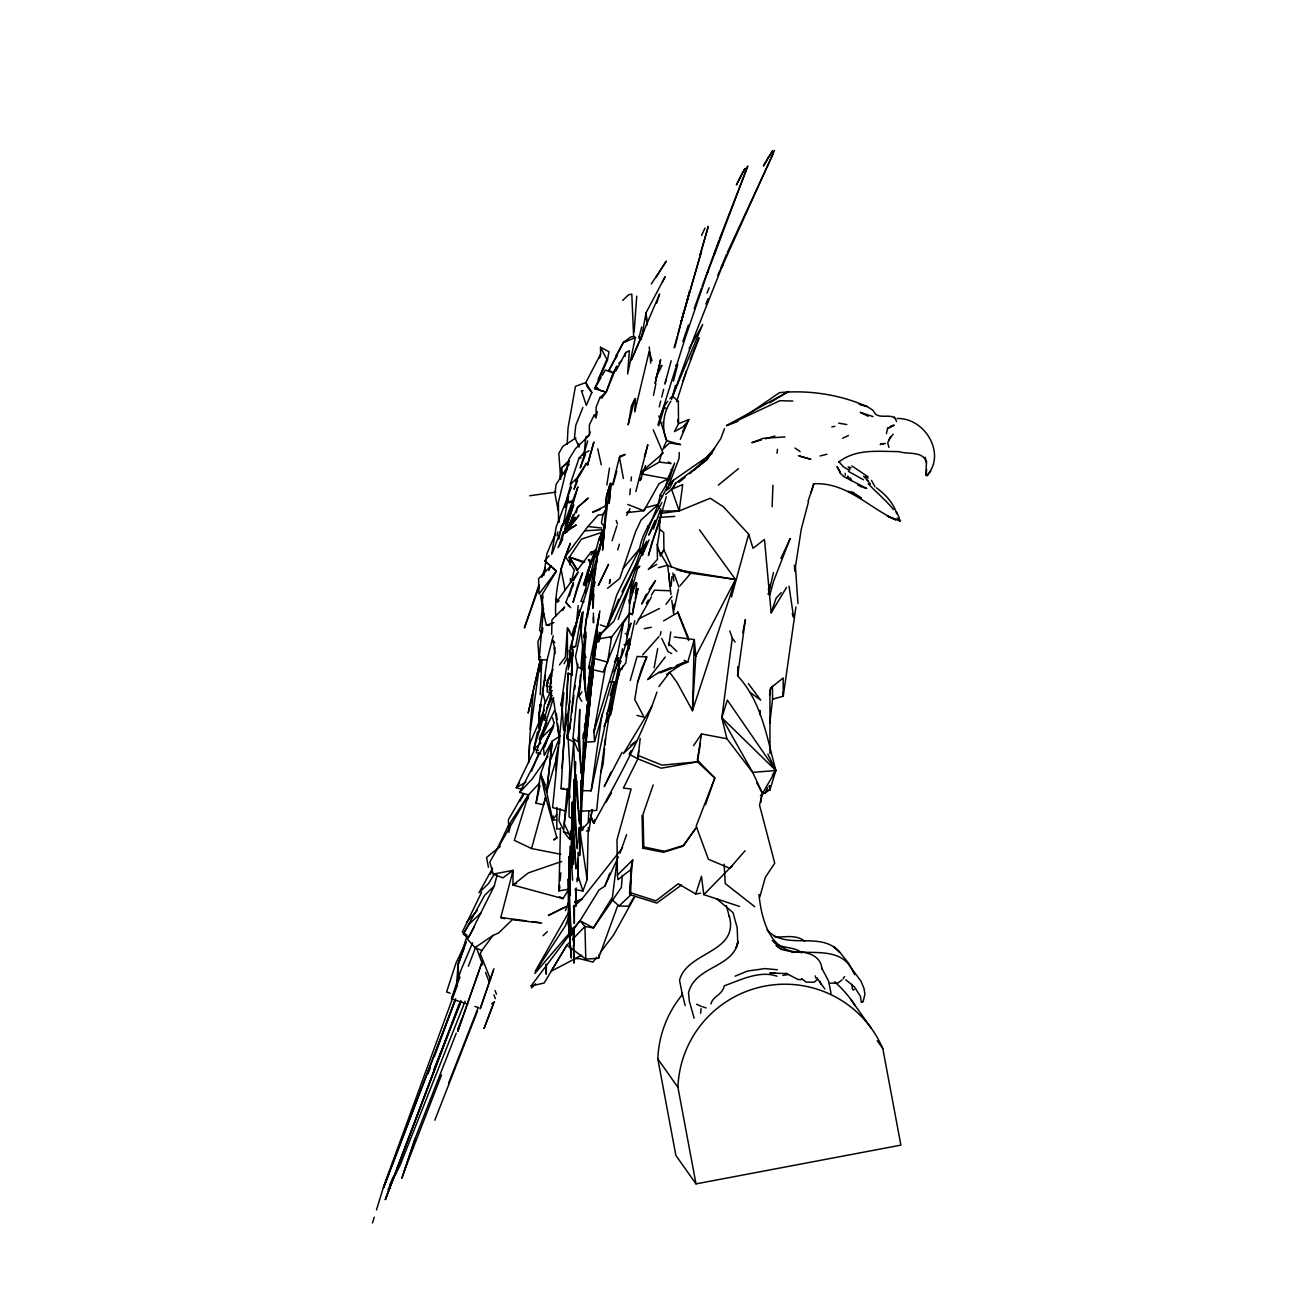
<?xml version="1.0" encoding="UTF-8"?>
<svg xmlns="http://www.w3.org/2000/svg" width="1297" height="1297" viewBox="0 0 1297 1297"><rect width="100%" height="100%" fill="white"/><g stroke="black" fill="none" stroke-linecap="round" stroke-linejoin="round"><path stroke-width="1.5" d="M574.539 852.567L572.95 834.749L574.085 779.513L573.209 819.882L576.014 868.86L572.95 834.749L573.987 815.667M575.803 832.334L574.312 816.267L575.495 761.777L574.571 800.492L577.278 848.562L574.312 816.267L575.284 799.73M574.36 905.419L574.312 923.561L574.295 905.873M584.898 654.028L585.223 692.144L583.504 668.733L586.114 633.066M652.456 540.476L648.435 555.521L659.638 518.832L659.589 531.3L657.174 546.459L657.466 559.38L648.305 569.415L656.736 564.357M845.222 475.383L845.222 473.308M556.916 807.399L556.786 828.994L559.137 828.896M581.867 620.987L581.948 613.173L575.706 646.344L571.037 648.403L573.015 649.7L567 738.366L573.647 741.916L575.122 781.783M681.557 884.959L656.801 903.085L630.52 894.881L630.731 869.622L632.693 859.96L617.404 875.118L617.956 879.658L630.731 869.622M572.577 880.209L571.053 853.345L572.22 802.551L571.847 867.498L571.345 845.839M541.708 663.513L541.141 659.978M576.111 774.682L575.965 787.328L579.321 821.033L576.727 781.151M886.386 433.668L887.634 428.513L894.233 425.157L887.343 428.318M546.41 964.546L546.248 974.242L545.826 964.255M570.015 852.502L570.307 895.66L569.999 846.471M570.502 831.004L570.323 838.819L570.323 834.814M581.769 790.035L583.618 733.389L583.423 736.761M574.976 889.58L582.92 891.007L587.119 879.609L588.287 827.583M560.482 827.81L558.958 890.877L569.286 889.158M575.317 901.188L575.852 906.068L576.273 888.023M579.743 811.257L596.701 810.398C601.354 760.285 609.25 710.286 619.853 661.097L619.788 663.74L621.117 661.178M679.271 452.556L679.125 458.246L667.631 488.418M760.431 795.531L769.98 789.792L775.849 770.515C766.884 737.571 761.744 701.807 737.62 675.85L737.831 666.609M630.958 869.087L630.293 895.352L619.091 905.971L611.649 899.372M580.683 790.765L580.959 780.843L581.072 830.015L581.007 780.486M573.387 928.052L573.387 941.573M573.906 909.991L574.02 905.971M582.483 782.075L587.946 703.931M583.618 733.389L583.439 739.047L597.885 631.947M539.86 704.514L539.276 722.332L538.952 714.225L545.453 675.494M772.153 506.705L772.915 485.191M569.837 867.661L569.399 879.301L569.983 871.244M529.063 756.621L530.051 733.421L540.395 659.184M540.233 694.706L541.757 659.557M570.048 797.46L568.799 789.938L561.05 788.576L568.086 673.192L571.231 674.521M659.508 521.945L659.638 518.832M565.703 724.148L566.173 714.355M566.627 704.547L568.086 673.192L572.399 675.315L570.194 647.868L575.106 631.444M528.592 763.074L529.516 744.283L544.367 709.751M576.387 779.059L575.965 787.328L576.598 781.28M581.413 805.178L579.629 855.631L579.435 827.908M581.721 799.163L582.548 783.129M582.969 775.103L583.699 761.08M588.854 810.933L588.254 822.655L579.046 832.674M528.252 798.806L528.463 794.899L539.698 782.869M564.568 533.197L566.286 518.265L577.895 486.861L573.047 503.674M585.142 744.219L580.959 821.001L581.007 787.036L582.677 770.921M585.579 736.129L585.904 730.065M593.977 586.293L594.739 572.366L597.366 558.975M567.162 444.287L568.054 427.929L575.463 386.36L585.839 382.55L600.608 354.227L600.511 347.256L608.958 351.73L607.482 360.031L594.642 388.662L606.169 392.164L616.902 366.062L612.962 373.131L606.169 392.164L601.743 398.13L599.944 397.579L596.117 407.274L596.053 418.007L594.139 415.105L589.373 424.849L589.341 435.16L575.43 448.713L568.961 459.251L558.423 502.231L558.537 522.091M573.906 914.871L574.36 906.83M634.784 411.862L635.514 398.519M593.734 594.366L592.891 608.309L593.702 583.78M605.051 518.816L602.586 550.187L606.591 495.746L610.336 483.408L606.931 495L609.59 486.294L604.451 530.035M674.245 637.005L694.3 639.583L695.792 656.023L692.452 710.707L677.05 682.465L669.706 672.365L666.561 674.472M569.837 839.483L563.53 831.604L567.243 788.414M456.674 983.823L458.019 964.644L466.725 936.872L469.044 936.418L474.491 926.739M580.829 628.867L581.948 613.173M571.053 853.345L571.328 849.324M572.317 835.398L572.609 831.166M556.705 819.947L552.733 819.98L546.669 792.208L552.263 741.187L560.353 735.804M580.44 674.862L578.867 696.392L581.786 701.369M580.878 668.993L582.45 647.462M596.717 562.363L597.414 552.749L604.078 534.867M588.238 699.894L588.676 693.846M634.136 331.951L636.746 296.17M671.181 586.195L671.878 576.662M561.958 768.164L564.649 731.881L570.015 700.964M571.993 834.182L572.593 826.14M618.231 619.431L635.692 568.767L636.033 564.195L640.41 551.095L639.616 548.712C642.501 531.073 654.272 518.038 661.843 502.474M539.568 671.7L540.152 663.967M582.937 766.592L583.553 758.567M584.315 748.531L584.623 744.51M603.364 541.271L605.051 519.124M605.521 513.077L605.975 507.046L605.521 512.931M572.561 835.398L571.928 843.439L573.452 864.483L572.188 831.717L572.625 801.757L571.928 843.439L572.707 827.583M583.034 765.149L583.358 761.144M584.428 660.919L582.953 657.547L585.936 619.771L593.394 590.135M622.317 875.426L621.376 887.424L593.426 927.906L584.931 926.496L580.035 920.757L599.084 889.888L604.824 886.191L618.312 856.928M573.647 741.916L569.221 796.455L569.026 816.818L572.236 818.958M572.95 834.749L573.923 822.671M581.721 788.495L582.207 782.496M583.812 762.474L583.002 772.477L594.058 657.757M584.298 756.475L584.947 748.466M585.596 740.474L586.082 734.475M586.893 724.472L587.217 720.467M617.404 875.118L616.999 839.775L631.104 789.03L623.371 788.057L637.881 758.826L640.215 738.415M576.241 622.203L576.03 624.651L579.694 609.995L578.916 615.556M589.162 677.083L587.136 700.575L590.151 666.415M665.847 485.808L667.355 486.845L667.225 488.418L665.847 485.808L667.712 478.788L674.602 463.061L669.284 479.598L660.254 495.016L658.179 504.42L643.993 539.957L640.815 552.781L639.616 548.712L623.322 568.232M553.235 635.789L547.107 659.914L539.13 659.865L543.524 608.39M530.019 729.433L533.213 692.89M559.12 522.124L559.461 518.2M589.503 673.143L589.859 669.203M700.639 1013.249L701.061 1008.612M629.807 494.692L630.342 488.791M631.055 480.911L631.396 476.972M574.312 816.267L575.252 806.199M583.083 776.044L592.924 670.111M578.17 605.586L576.225 626.029L572.998 635.643L571.653 635.611L567.616 628.267L569.772 631.217M581.64 786.63L582.029 782.61M630.52 894.881L629.531 892.401L632.693 859.96M769.559 695.03L770.758 687.621M578.154 750.979L572.966 738.512L576.695 700.591L580.456 681.509L580.018 685.432M604.58 748.645L603.024 764.549L600.916 772.055M604.986 744.673L605.569 738.706M583.099 766.9L594.966 652.083M705.503 804.772L714.777 777.989L697.429 761.858L661.146 768.197L637.881 758.826L638.708 750.801M560.207 808.825L558.958 820.806L563.109 828.945M559.591 884.878L558.958 890.877L559.866 886.97M560.012 880.874L560.855 872.881M578.981 733.535L578.381 739.258L581.315 773.531L579.451 737.49L579.727 709.459L578.381 739.258L579.192 733.275M567.535 734.637L567 738.366L569.642 729.076L573.858 689.712L577.943 664.194M582.937 760.982L583.569 755.016M584.217 749.066L584.85 743.1M585.498 737.15L586.341 729.206M586.99 723.24L587.622 717.29M588.271 711.323L588.903 705.373M589.535 699.407L590.394 691.463M590.816 687.491L591.675 679.547M592.097 675.575L592.956 667.631M593.378 663.659L594.026 657.709M552.263 741.187L540.606 774.114L546.669 792.208L552.263 741.187L544.254 755.373L543.475 747.737L554.354 722.526M581.802 667.712L577.651 667.647L575.544 656.412L581.105 630.455L583.196 611.633M605.472 505.554L606.591 495.746M567.81 732.773L568.718 724.926M586.876 708.519L587.346 704.563M760.804 802.47L761.712 794.526M769.834 723.029L772.558 699.196L772.428 686.356M509.445 830.275L510.337 822.606L528.463 794.899L519.627 792.418L553.008 727.52M609.898 579.613L609.444 583.537L610.449 579.694M619.853 661.097L617.842 678.282L610.984 713.561L609.72 713.739L603.916 726.596M540.606 774.114L536.083 803.2L543.719 804.724L545.664 797.055L540.606 774.114L545.421 785.107M624.052 644.512L625.965 644.463L629.288 639.064L625.721 663.107L621.231 668.993L619.074 668.198L617.956 671.651M585.774 631.655L583.942 637.362L593.702 568.848L602.197 537.412L598.874 540.249L602.213 531.024M926.674 469.336L926.009 475.577L926.447 460.84M542.827 604.24L539.601 630.083L541.773 633.212M547.107 659.914L542.6 692.387L545.453 702.925M617.177 859.149L612.476 897.021L593.426 927.906L580.035 920.757L572.285 929.803M581.478 790.586L591.124 790.846L601.905 714.825M553.252 816.008L552.733 819.98L556.899 814.305M569.642 729.076L570.923 719.154M571.685 713.204L573.955 695.354M574.717 689.404L575.236 685.448M621.231 656.914C632.725 631.866 626.808 605.31 632.385 579.516L613.821 621.344L598.079 636.746M777 453.285L777.503 449.281M729.806 631.039L732.302 638.108L721.813 717.727L726.887 738.723L752.665 772.38L762.49 793.424L759.507 805.015L774.731 863.17L765.246 877.534L759.896 896.811M563.595 730.179L562.087 706.071L560.952 705.487L566.367 668.344L571.264 652.667M563.855 692.776L552.635 807.609L565.719 811.03M585.628 722.089L586.163 718.068M586.974 712.053L596.815 637.767L593.491 661.632M555.165 647.754L550.544 682.238L550.69 699.148L553.381 698.499L559.72 741.706M542.341 631.688L542.859 627.959M584.428 727.406L584.979 723.418M585.531 719.43L586.357 713.447M586.909 709.459L587.736 703.493M588.271 699.505L592.94 665.62M737.62 675.85L745.402 619.463L742.711 632.758M563.384 525.058L567.356 502.198L571.847 501.128L569.14 502.993L567.211 497.464L571.02 483.894L579.694 475.351L586.471 463.224L578.494 475.415L574.02 489.293L577.57 480.571M545.518 718.425L542.503 717.954L544.335 704.757L550.771 691.009M668.814 645.76L670.776 631.866M673.565 612.022L678.428 589.049M795.92 607.012L783.258 696.181L772.558 699.196M543.751 575.495L546.88 553.673L555.602 533.424M560.353 544.173L566.222 525.674M566.773 521.88L567.324 518.07L561.504 526.079L558.78 539.26M583.974 648.014L578.867 696.392L581.915 691.885M584.817 642.226L585.66 636.422M610.984 713.561L612.233 704.968M587.411 617.161L595.858 568.167M592.048 810.155L588.968 831.069L586.422 830.826M610.498 638.432L629.872 613.254L632.304 614.6L634.136 602.262M592.68 596.247L593.264 592.275M593.053 654.726L599.879 610.887L588.562 668.636L588.789 667.355M588.449 684.946L599.133 614.486M582.71 830.226L583.293 826.367M660.319 513.401L679.206 510.953L682.692 484.559L671.57 489.342L665.701 494.449M606.85 484.965L609.493 468.136M592.048 809.523L590.881 816.997L593.783 823.303C616.967 780.729 641.237 738.09 656.947 692.063M559.818 479.031L561.617 467.731L569.107 460.548M593.248 659.216L593.864 655.293M594.804 649.408L595.436 645.484M596.053 641.561L596.669 637.621M773.498 572.544L768.327 594.512L770.11 584.639M635.384 593.313L637.005 583.131M659.638 523.323L661.308 512.931M726.887 738.723L701.531 733.94L697.348 760.042L714.777 777.989L696.165 826.157L708.421 859.279L729.806 868.293L732.4 865.504L703.801 894.638L739.533 906.425M700.429 743.213L697.429 761.858L662.07 765.149L638.805 755.762M594.139 670.03L603.137 672.073L607.563 662.07L611.681 636.6L598.874 638.886M594.188 586.325L594.82 582.418M600.916 545.226L602.197 537.412L599.425 550.868M630.229 680.487L637.103 656.46L646.749 656.914L641.691 668.522L637.589 682.319L634.752 699.537L644.106 717.257L637.005 715.377M551.63 554.257L556.202 526.89L571.393 487.137M557.11 535.839L557.775 531.932M539.584 730.081L542.146 715.02M538.547 728.395L539.925 720.435M618.928 675.688L620.015 669.333L617.956 674.813M555.748 616.14C554.403 591.059 560.563 566.222 570.404 543.297L560.985 568.735L565.07 590.167M597.236 411.684L596.539 415.624L594.139 415.105M581.64 955.208L550.933 971.388L566.854 945.221L585.806 959.099L598.533 958.305L599.214 954.414M649.084 351.811L635.044 410.646M631.38 406.836L628.17 424.849L634.849 398.973L631.38 406.836L633.503 401.989M622.479 648.776L620.76 658.341L613.951 671.862M635.417 337.317L627.602 374.006L629.369 350.725L625.754 352.525L615.929 370.942M583.942 637.362L585.563 628.461M641.188 339.49L646.036 312.772L665.134 276.747L662.345 282.081M552.376 690.928L549.393 690.085L551.403 679.012M630.699 614.097L629.872 613.254L623.403 622.998L616.772 658.584M663.48 447.66L666.723 440.656C661.259 427.88 663.286 412.576 670.906 401.146M572.852 655.877L572.236 647.9L571.037 648.403L571.896 646.83C573.712 619.771 587.849 596.571 591.837 569.983L587.719 579.662L584.785 592.648M654.11 667.793L657.692 648.613M605.861 665.345L593.913 732.027L594.545 741.56L585.596 742.241M568.183 669.641L571.442 652.796M585.677 583.018L588.562 574.636L585.19 585.482L589.162 567.048L594.253 552.781M653.493 395.342L655.893 383.653M585.19 585.482L591.513 559.996M596.328 720.581L593.913 732.027L617.55 654.953L614.438 662.329M634.752 620.582L628.607 649.213L627.489 648.662M587.719 579.662L589.016 582.288L594.593 556.786L596.296 557.483L595.291 552.846L598.971 539.147L602.392 532.775M591.124 790.846L614.211 681.849L610.514 681.817M666.301 496.735L657.482 527.636L653.185 538.644M624.911 356.464L625.754 352.525M558.294 746.78L555.732 758.583L556.3 770.71M632.304 614.6L637.913 588.725L636.016 594.756M598.209 555.148L603.656 530.376M536.083 803.2L540.071 785.463M592.632 678.007L590.848 685.854L593.102 676.11M540.282 660.497L528.171 713.123L540.071 660.822M628.607 649.213L629.872 643.701L628.283 647.008M731.443 597.025L748.677 534.186L723.386 506.787L710.237 498.259L679.206 510.953L660.06 511.034M560.952 705.487L562.185 700.104M559.25 545.826L562.995 532.467L576.257 524.961L567.389 531.008M571.312 582.337L573.939 571.134M660.205 635.19L661.048 631.607M638.902 338.42L641.642 326.941M845.79 979.835L854.399 986.806L860.365 996.209L861.37 1002.176L863.154 1001.446L864.904 994.296L863.98 988.379L861.013 981.278L849.875 966.07C838.608 949.469 815.667 953.311 798.417 951.966C769.251 951.447 761.29 917.838 758.94 894.379M565.67 529.468L571.718 505.23L566.789 523.875M538.952 714.225L541.335 704.628M612.589 484.738L619.447 457.29L624.084 455.182M659.249 406.901L660.708 401.016M661.697 397.109L663.659 389.262M590.184 431.82L589.341 435.16L585.758 437.17L584.315 452.426L582.726 455.231M598.971 641.837L600.949 633.99M635.838 491.628L647.803 444.709L644.885 455.62M630.618 593.296L636.033 582.418L632.936 591.708L630.618 593.296L637.378 569.026L639.826 566.254L635.692 568.767L637.378 569.026M673.419 381.123L677.747 364.165L675.542 365.559M576.257 512.688L577.619 507.403L588.044 498.226L577.619 507.403L565.508 532.856M567.032 532.013L573.258 514.828L569.107 526.096M541.789 923.14L512.38 919.638L498.534 933.062L493.103 935.38L481.836 950.523L475.059 947.604L467.617 939.417L494.222 886.094L497.075 875.021M504.598 918.681L500.804 917.53L513.061 870.352L493.265 874.097L489.796 862.035L528.463 794.899L514.358 840.359L531.559 848.546L560.888 854.318M612.071 540.736L616.886 525.885M681.136 321.996L701.45 251.342L681.136 321.996L689.68 291.095L686.389 302.947M615.848 685.27L620.015 669.333M808.485 501.793L801.287 529.079L795.45 566.676L797.947 603.575M665.28 382.583L666.123 379.47M675.445 385.436L672.527 396.298L669.917 398.73M641.188 472.643L659.281 462.072L661.697 453.026M664.858 384.155L671.181 360.761M531.559 848.546L545.664 797.055L556.737 837.376M613.076 484.721L616.853 471.054M632.936 591.708L629.531 604.029L628.786 599.96M589.373 822.006L590.427 818.212L589.26 821.747M674.1 347.855L677.261 336.458M674.878 347.126L683.924 311.345L677.796 334.561M635.108 598.76L637.913 588.725M550.69 699.148L551.792 695.241M599.587 357.875L600.608 354.227M610.725 710.221L607.32 721.456M610.271 695.468L614.211 681.849L610.628 681.946M546.669 792.208L557.094 756.216M594.545 741.56L618.864 657.563L617.145 661.016M587.671 440.915L584.315 452.426L579.062 458.068L570.21 484.3M644.496 456.69L645.63 452.815M657.871 424.994L685.156 338.193L707.951 271.332L706.865 274.461L747.769 166.081L719.397 239.248M569.399 596.053L573.387 582.677L565.914 602.359L569.351 606.299M617.696 549.944L619.382 544.237M642.323 335.712L644.009 330.054M599.165 635.433L607.045 627.181L616.659 595.161L639.616 548.712M566.74 531.932L568.897 524.799M544.237 714.55L533.748 749.261L538.304 750.315M658.714 425.773L664.453 406.999M676.612 401.73L686.34 371.185M372.498 1222.941L374.249 1217.218M376.487 1209.906L383.896 1185.685L457.306 985.412M553.592 697.543L536.245 752.779L540.8 753.833M619.998 853.264L626.597 834.668M567.113 525.69L573.647 504.679L568.475 518.865M656.72 303.158L659.573 294.03L631.25 360.323L640.442 339.166L639.145 336.053M551.614 693.084L543.994 720.062L547.042 720.581M847.022 478.334L847.735 476.048L851.043 480.717L850.67 478.139M621.733 669.641L622.9 665.928M625.803 656.671L629.872 643.701L625.657 654.677M550.885 687.134L546.394 685.854L549.425 676.207L553.041 669.495M571.653 635.611L574.717 625.948M594.983 819.526L593.783 823.303L591.659 818.067M602.748 535.693L603.851 532.289M810.901 493.006L813.9 483.7M629.531 892.401L655.893 900.864L678.169 883.792L695.743 893.957L701.466 876.269L703.801 894.638M467.585 1004.105L451.502 998.885L460.857 970.383L472.578 942.822M699.488 529.808L735.48 579.467L692.452 710.707L694.3 639.583L687.783 662.183L660.611 672.689L658.665 672.527L647.77 679.531L665.28 657.028M808.08 501.226L813.738 484.008M641.464 549.49L646.798 541.465L642.21 555.424L648.986 539.941M564.925 507.467L568.621 496.329M572.382 587.411L573.582 583.78M415.299 1138.02L401.94 1178.049L415.299 1138.02L456.252 1033.174M635.692 568.767L646.798 541.465M544.789 746.796L547.269 739.403M748.677 534.186L753.022 548.274L764.484 539.471L771.164 612.849L776.076 598.274L781.183 592.697M682.822 341.533L688.415 325.061M493.93 968.713L480.198 1008.807L493.168 970.918M671.554 399.363L694.446 336.247L723.11 263.988L721.943 266.906L774.504 150.436M653.169 784.944L643.053 814.224L643.782 846.925L642.777 848.206L663.497 852.275L682.757 846.293L695.435 828.702M594.983 552.344L583.52 585.125L587.622 571.069L596.247 549.717M589.016 582.288L593.702 568.848M690.328 359.723L692.339 354M482.484 960.85L457.695 1031.472L481.69 963.233M554.403 710.74L541.206 738.009L553.835 725.817M694.219 308.589L701.401 288.437M640.183 480.571L645.517 465.607M539.163 586.666L524.393 627.975L538.936 584.866M543.184 575.382L545.194 569.756M637.589 682.319L646.749 656.914M458.733 977.938L458.019 964.644L466.028 942.579M526.501 800.33L528.463 794.899M598.533 958.305L617.826 905.322M434.365 1056.552L455.004 1000.182M428.188 1073.413L430.247 1067.804M653.477 528.981L660.87 508.764M702.05 286.605L718.716 241.064M458.019 964.644L463.986 948.431M404.324 1170.948L441.547 1074.921M724.52 428.626L720.84 438.499L706.784 459.787L694.252 469.806M767.516 787.619L765.489 793.051L762.425 792.532M552.246 553.43L564.698 520.129M715.555 250.661L714.436 253.677L722.186 232.974M477.604 1010.801L434.803 1120.219M459.089 1004.105L385.355 1199.547L460.905 1000.668M541.773 577.343L545.324 567.924M548.874 570.599L550.285 566.838M446.541 1038.2L385.355 1199.547M484.024 1028.472L493.833 1002.516M551.776 695.419L546.864 708.324L551.955 698.386M455.652 998.739L383.539 1187.712L455.377 1000.068M484.186 1028.294L493.557 1003.635M383.539 1187.712L388.743 1174.109M468.347 966.265L475.545 947.491M660.043 416.58L663.886 406.61L667.663 401.292M604.824 886.191L609.801 873.221M565.395 910.559L568.945 901.366M451.502 998.885L459.981 977.079M568.864 916.801L565.314 925.945L535.564 971.469M927.144 475.075C946.194 454.566 925.572 417.747 897.135 418.493M585.709 589.033L580.878 601.403L584.039 601.759L582.45 601.711M457.711 1029.429L461.375 1020.074M585.547 454.339L580.245 467.877L584.947 453.075L588.984 450.74M448.665 1082.963L477.831 1008.45M465.153 1001.154L400.189 1165.03L388.03 1189.673M582.904 407.469L575.787 425.286L574.522 436.976L579.127 447.076L578.592 443.671M568.054 516.271L572.334 505.473M531.575 771.261L539.066 752.536M550.949 759.183L559.623 737.604M680.293 439.31L688.804 419.547L678.526 423.714L674.424 431.593L682.952 426.94L687.07 422.417M434.041 1069.101L438.532 1057.93M439.278 1056.066L460.921 1002.289M705.892 304.049L708.097 298.667M706.995 293.09L709.167 287.788M606.591 714.161L611.989 701.045M606.623 663.497L623.403 622.998M720.678 268.447L726.547 254.309M693.084 352.2L699.067 337.836L683 380.734M600.398 624.911L607.045 627.181L618.701 599.182M655.082 520.308L648.792 535.094L655.844 521.394M717.711 275.483L719.948 270.214M522.059 797.752L523.631 794.04M591.837 392.456L587.233 386.814L585.839 382.55L591.837 392.456L586.325 405.361L581.429 390.689L583.115 390.721M551.922 675.948L550.398 679.547L551.403 683.049M389.667 1185.085L393.088 1177.044M542.454 631.169L537.85 641.853L539.13 659.865M667.355 486.845L658.179 504.42L641.058 520.032L635.611 531.657L619.755 578.462L607.563 588.303M627.002 632.417L631.039 623.144L626.954 636.681L626.791 634.087L625.219 633.471M727.358 252.493L772.931 154.375M594.837 581.721L593.296 585.19L593.378 605.099M629.288 639.064L626.694 644.787L624.878 644.868M646.263 594.123L641.723 604.062L655.52 580.634L649.149 589.519M607.045 627.181L636.033 564.195L637.897 565.119M615.897 358.004L617.372 354.827L608.99 370.261L613.465 373.082L605.261 370.018L602.311 375.271M701.58 235.454L705.033 228.013M611.098 771.942L604.256 786.63L622.09 752.309M546.88 722.461L539.341 738.577L540.152 742.273M711.988 453.48L673.5 480.23L669.917 487.899L666.545 490.136M557.986 547.739L562.428 538.644M780.859 558.44L790.181 538.514L773.709 580.894L769.802 594.999L768.375 589.178M543.475 747.737L552.96 727.649M466.207 941.622L455.879 963.347L446.606 991.994L450.14 993.194M623.954 341.516L615.88 356.026M496.994 849.373L508.959 824.325M520.081 801.06L523.502 793.91M535.353 748.11L516.271 787.684L521.637 789.273M481.592 892.255L462.348 931.992L466.985 935.169M490.331 874.194L492.082 870.579M626.694 515.395L629.985 508.683M540.557 740.279L543.167 735.042M622.009 591.967L636.033 564.195M481.836 950.523L480.23 953.684L490.574 979.478M655.828 377.67L662.054 365.446L658.471 366.678M640.361 480.149L641.545 477.831M608.99 370.261L623.338 342.505L630.828 336.896L634.152 336.555M682.579 431.625L688.804 419.547M562.752 610.547L564.6 606.996L551.987 619.771L551.663 634.395M694.203 652.569L695.792 656.023L735.48 579.467L676.369 569.691M564.373 474.426L567.113 469.303M573.436 580.748L578.186 571.977L557.24 600.949M710.983 1003.878C712.896 995.837 722.024 995.61 724.358 985.736C738.674 980.937 759.102 969.913 776.935 976.187M630.99 750.752L629.126 754.189L637.881 758.826M466.725 936.872L463.369 934.099L484.673 895.238L494.222 886.094M567.324 531.332L575.057 517.292L567.632 530.262L578.948 515.201L565.006 533.132M546.394 685.854L548.242 682.498M564.098 663.707L567.438 657.66L567.356 627.667L565.379 657.125L559.445 664.858M635.027 896.324L613.659 934.91L600.3 952.501M660.384 556.137L663.918 549.782L663.707 532.5L659.233 528.949M636.114 624.279L651.434 596.944M689.129 348.65L702.682 324.542L672.527 396.298L678.331 401.195L678.526 423.714L677.666 419.823M463.369 934.099L468.817 924.421L481.284 912.634M673.24 487.477L675.64 483.23L706.784 459.787L714.452 448.697L694.462 470.065M535.207 971.34L568.653 912.537M523.242 793.796L508.359 819.834L508.927 832.317M645.744 507.5L643.863 510.742L626.548 512.623L630.277 511.667M492.601 868.196L479.015 892.741L488.531 883.565L494.497 873.87M605.926 802.405L611.487 792.856M560.709 542.308L562.72 538.904M567.713 530.392L569.723 526.987L566.87 530.765M633.633 897.686L628.542 906.23L619.091 905.971M651.856 706.589L623.435 753.557L636.584 740.96L630.423 745.548M771.164 612.849L786.533 587.411M549.604 625.43L546.41 625.235L542.503 608.682L542.405 594.156L556.397 571.118L544.789 560.823L549.036 555.797M646.376 603.348L648.387 600.073M651.418 595.145L654.434 590.216L670.517 590.767L671.019 594.593M655.893 277.558L666.318 261.086L651.337 283.946M574.49 570.258L565.346 556.543L587.93 526.485L598.128 515.039L603.364 514.585M672.543 607.466L674.683 604.078M493.265 874.097L502.944 877.874L513.061 870.352L512.931 885.04L562.979 898.61L569.221 888.753M844.574 976.528L843.018 978.878M569.27 464.131L556.089 484.43L554.921 493.59L558.229 510.645M890.277 437.073L887.715 442.958L888.948 447.4M888.591 440.299L893.114 434.122M661.146 553.932L663.918 549.782L671.651 567.275M569.805 564.843L569.464 557.045L581.445 539.114L602.294 532.256M675.64 483.23L671.57 489.342L679.206 510.953M551.825 673.986L547.269 680.649L547.237 691.998L550.917 692.971M549.393 690.085L551.663 686.778M519.513 782.95L516.271 787.684L525.966 782.042M693.538 745.645L701.531 733.94M548.031 756.281L532.127 779.027L519.627 792.418M696.57 827.21L683.827 845.32L664.567 851.286L643.782 846.925M575.479 481.171L578.64 476.81M927.128 474.783L927.42 475.561L930.76 471.038M665.993 604.353L671.862 596.539M531.008 986.028L570.469 933.5M572.852 930.306L580.035 920.757M578.073 569.188L590.784 552.295L594.545 550.998M606.526 509.202L603.024 513.839L601.435 522.983L605.294 527.652M596.652 957.299L593.005 962.098L579.856 958.726L574.052 958.548M658.86 686.616L669.706 672.365L685.059 662.021L687.783 662.183L684.2 660.27M622.528 847.784L581.931 899.064L573.29 907.203M772.315 774.957L775.849 770.515L767.873 754.124M591.043 555.003L595.874 549.344M680.098 585.774L690.798 573.225L735.48 579.467M534.834 973.512L569.707 932.819M729.806 868.293L745.078 850.702M642.615 654.985L658.957 636.6M539.974 729.595L537.331 732.529L533.748 749.261L540.817 743.084M466.952 921.794L477.361 910.364M551.03 565.751L538.612 578.721L539.001 594.042L556.397 571.118L544.789 560.823M569.626 942.335L566.854 945.221L544.189 982.996L531.203 985.996M572.415 939.466L584.931 926.496L585.806 959.099M531.446 987.974L535.596 983.71M701.742 1006.618L696.57 1004.251M622.625 300.45L628.542 294.857L631.801 294.127L633.617 335.923M543.054 935.672L547.366 931.603M662.654 449.427L669.511 442.99L680.633 444.595L666.723 440.656L658.86 415.997M673.5 480.23L668.393 484.9L671.911 483.035M817.548 979.186L814.24 982.186L806.183 982.153L801.659 978.635M704.855 460.775L689.599 473.762M599.944 397.579L606.169 392.164L599.733 390.202L597.025 387.495L594.642 388.662L601.322 377.022L598.128 379.373L606.883 359.399L600.511 347.256M641.026 472.319L663.124 453.139L653.25 429.842M618.782 363.257L621.62 360.842M678.98 482.289L685.092 477.296M718.36 485.094L738.447 468.655M500.366 846.309L486.553 857.463L488.434 867.271M569.432 461.537L561.617 467.731L562.217 473.583M841.883 979.997L837.781 983.142L830.161 983.175M647.77 679.531L650.802 677.212M553.868 839.759L557.045 837.376M491.579 1003.829L494.546 1001.608M743.457 417.423L779.546 392.618C809.263 389.894 839.629 394.499 867.044 406.561L859.036 404.097L867.288 406.593L872.751 410.111L875.443 414.067C882.073 419.417 894.136 411.895 896.519 421.606M475.059 947.604L493.103 935.38M575.868 437.9L562.72 446.525L558.829 453.431L560.709 479.209M553.965 839.872L557.321 837.732M838.705 462.121C855.939 448.422 878.458 451.599 898.853 451.599C908.143 454.842 923.237 450.302 926.561 462.77M769.753 402.816L788.576 391.467L726.547 425.594L737.896 421.379M663.594 620.874L677.764 612.557L688.642 640.475M668.555 484.835L672.008 482.987M558.18 743.684L559.737 742.857M565.816 906.603L548.355 915.471L564.26 907.705M638.286 619.074L659.46 608.488M574.863 902.517L581.931 899.064L574.555 902.161M606.137 505.668L592.567 512.266L600.057 509.494M726.547 425.594L779.967 400.676L792.759 401.049M842.661 438.208L848.416 435.549M516.563 883.403L512.931 885.04L528.398 872.865L561.65 861.467M626.791 340.981L623.338 342.505L635.643 337.479M863.154 1001.446L861.37 1002.176M598.874 540.249L601.224 539.244L598.971 539.147M735.075 976.187L747.575 971.015L764.987 968.6L777.357 969.767M658.665 672.527L670.987 667.631M676.256 665.523L685.059 662.021M542.503 717.954L545.94 716.641M854.204 989.465C854.204 989.092 852.275 992.983 851.902 984.326M890.796 426.097L892.693 425.384M926.544 474.897L925.766 475.172L927.436 475.577M546.41 625.235L553.9 622.609M619.82 456.155L625.332 454.372M883.484 443.509L880.193 444.466L885.316 443.444M761.436 439.926L751.855 442.682L763.349 438.273L784.993 436.943M765.279 438.824L774.86 436.051M766.349 790.781L769.98 789.792L769.964 785.771M658.39 567.713L667.615 565.249L668.474 572.366M647.008 507.322L658.179 504.42L659.216 508.002M529.711 495.746L555.959 492.13M820.028 455.977L826.919 454.242M644.187 628.705L651.272 627.262M682.368 994.604A106.905 106.646 -35.3 0 0 657.822 1058.919L675.883 1155.481L696.003 1183.885L900.88 1145.138L882.819 1048.592L877.226 1040.697M589.681 559.558L588.254 559.818L590.832 563.709L590.07 560.936M831.847 426.875L834.944 426.308M782.837 975.409L788.398 974.485M695.743 893.957L700.623 893.244M571.896 646.83L575.706 646.344M582.953 657.547L586.26 657.222M659.265 517.422L674.635 516.401M585.206 530.797L602.278 529.743M561.05 788.576L564.146 788.495M579.062 458.068L581.137 458.019M590.784 552.295L593.361 552.603M817.256 977.922L815.732 977.922L815.229 975.895M801.968 979.543L798.093 979.543L785.836 973.123M784.75 973.561L769.834 972.896L774.925 972.912M775.719 937.083C785.382 937.196 796.245 934.391 804.578 941.152M813.284 483.797C846.26 481.787 868.147 507.289 895.773 519.87L887.391 516.157L899.923 520.875M595.291 552.846L597.495 553.073M587.93 526.485L601.84 528.041M659.281 462.072L671.019 463.564L668.328 461.878M500.804 917.53L526.209 920.838M532.078 921.6L539.892 922.621M846.795 424.557L838.656 423.146M641.431 473.956L667.712 478.788L658.957 483.813L643.863 510.742L627.861 504.484M848.27 491.45L855.598 494.173L861.224 498.016L848.27 491.45L853.993 492.536M863.267 487.429L866.736 488.466L843.909 476.664L839.581 472.562M679.79 570.712L690.798 573.225L667.42 565.622M774.26 936.483L777.876 937.391M798.368 455.701L810.884 459.3L799.844 456.22M595.323 658.779L607.563 662.07M851.091 467.714L848.238 466.936L849.973 469.401M703.006 1006.958L706.103 1007.915M474.945 1006.456L478.625 1007.623M570.145 563.044L569.464 557.045L584.85 561.99M570.469 562.817L569.464 557.045L583.52 562.59M563.53 831.604L570.939 834.749M872.994 416.58L860.235 412.333L868.179 416.272M671.068 469.465L672.657 470.244M539.536 656.606L540.687 657.19M851.87 465.947L868.082 476.826M857.771 484.965L861.84 487.105M671.684 653.623L668.117 651.726L661.794 638.497M863.413 479.744L848.465 471.427M774.617 942.984C782.837 948.95 794.121 946.21 802 952.971M559.526 896.665L562.979 898.61M642.21 552.198L640.41 551.095L640.815 552.781M572.966 738.512L578.057 741.722M849.178 470.438L843.39 466.725L839.013 461.894M557.305 602.197L555.683 598.711L558.764 600.754M868.244 483.749C876.35 492.422 885.9 500.204 893.568 509.608M794.996 448.032L800.136 451.599M876.432 487.802C885.219 494.254 893.584 503.009 896.665 513.661M749.974 692.339L760.707 700.121L748.353 683.616M557.775 601.824L555.683 598.711L558.877 601.078M609.736 715.182L610.417 715.685L610.417 709.654M780.94 949.177L776.044 945.367L782.14 949.631L794.186 952.355L792.24 952.355C803.962 950.231 821.487 954.868 821.828 969.021M754.773 906.733L725.25 883.549L724.131 864.191M865.521 476.129L867.952 478.139M660.254 495.016L661.713 496.248M716.43 898.626L733.016 912.569L737.166 927.809L737.734 942.027L736.112 947.994L738.123 941.654C732.983 968.194 695.062 965.827 688.529 992.821L689.307 1001.057L694.122 1018.194M647.333 526.063L648.678 527.263M663.886 406.61L666.447 408.928M555.683 598.711L558.342 601.305M668.474 643.28L676.742 651.386M767.03 929.852C785.544 951.123 821.228 930.192 839.435 952.144L834.263 947.053L839.37 951.609L848.773 963.541L854.755 974.696M863.559 476.226L868.293 481.106M817.515 978.862L824.892 989.044M772.25 940.39L774.131 942.4M565.914 602.359L570.648 607.661M867.028 479.841L870.417 484.057M726.336 905.565L729.352 916.849L729.222 915.731C739.403 953.23 687.378 951.009 679.531 980.192L682.125 993.356M554.824 642.663L552.522 639.745L554.37 646.879M895.076 418.266L894.298 416.921M732.302 638.108L735.107 642.08M850.816 999.403L870.936 1027.808M657.822 1058.919L677.926 1087.34L696.003 1183.885M871.471 480.376L874.956 486.748M570.631 562.752L569.464 557.045L577.7 570.177M658.617 550.333L667.615 565.249M840.099 471.816L837.019 466.612L839.743 471.8M569.464 557.045L577.003 570.631M723.71 721.245L721.813 717.727L727.341 700.088L775.849 770.515L762.49 793.424L756.816 782.853M821.585 967.821L828.524 980.856L831.037 993.421M571.102 838.154L564.26 823.725L568.799 789.938L569.837 767.711L568.037 736.664M896.503 511.699L899.226 517.762M677.699 611.503L688.253 637.476M694.284 652.31L695.792 656.023M495.016 990.519L496.492 994.215M792.224 613.757L793.667 617.518L789.03 586.228M616.172 520.437L617.534 524.02M819.882 981.31L820.969 984.196M476.485 947.961L482.76 964.838M485.564 972.345L489.05 981.732M493.93 994.864L495.324 998.609M682.092 993.032L685.173 1005.629M674.375 574.474L678.898 587.168M577.651 874.502L582.92 891.007M582.807 648.241L581.105 630.455M552.506 717.744L553.722 721.91M649.375 351.6L652.002 360.793M657.141 544.221L660.238 555.311M925.101 457.192L926.058 460.97M544.562 676.612L545.47 680.374M897.151 517.973L898.724 520.502A6.858 1.005 34.7 0 0 898.626 518.638M597.755 448.94L601.257 464.829M619.447 457.29L623.387 478.463M769.234 785.836L769.98 789.792L769.461 785.836M663.059 422.011L663.416 423.924M553.949 647.835L555.019 653.672M540.525 595.291L544.189 616.383M580.44 834.198L587.119 879.609M671.797 600.333L673.597 613.74M567.438 657.66L568.637 666.771M759.783 714.517L759.718 710.529L760.237 714.501M556.381 713.545L557.11 719.559M557.597 723.58L559.558 739.63M782.788 692.241L783.258 696.181L783.193 677.991L770.84 687.799L769.948 691.009L769.964 753.508M672.9 573.015L673.84 580.975M569.14 650.446L569.967 657.984M542.405 594.156L542.827 598.144M585.514 688.383L583.504 668.733L586.714 700.169L585.92 692.306M670.517 590.767L668.766 573.015L669.917 586.552M647.171 324.85L646.036 312.772L646.944 324.477M649.23 346.996L650.737 363.095M570.34 946.291L571.377 958.061L568.394 923.107L568.264 878.961L570.34 946.291L568.394 923.107M570.275 923.529L568.88 905.484L571.199 935.802L568.913 883.257L569.075 856.279L568.735 903.474M759.718 710.529L760.01 714.55M794.413 565.2L794.737 571.183M570.388 578.511L570.55 582.418M642.047 815.505L642.777 848.206M573.469 945.318L573.89 963.152L573.696 945.059M573.679 927.76L573.939 945.4L573.874 927.355M573.517 928.96L573.647 941.038M593.426 617.032L593.491 622.884L593.41 613.059M577.003 878.15L577.035 881.717M575.69 888.526L575.852 906.068M579.37 818.002L579.419 823.952M578.073 852.356L578.219 880.112L577.878 858.841M834.587 981.813A106.905 106.646 -35.3 0 1 855.29 1006.002M677.926 1087.34A106.905 106.646 -35.3 0 1 882.819 1048.592M579.483 827.421L579.435 843.277L579.386 827.405M610.028 495.178L609.136 503.236L610.984 483.165L610.028 495.178M657.417 373.487L655.115 383.507L660.627 359.658L657.417 373.487M589.649 456.641L587.492 465.331L593.896 442.066L589.649 456.641M600.025 632.531L597.495 642.177L600.073 632.498M708.275 226.472L700.023 255.201L708.275 226.472M577.668 585.628L573.079 602.294L582.58 572.836L577.668 585.628M608.471 564.471L598.355 585.385L608.471 564.471M741.771 173.976L736.42 184.92L745.062 168.383L741.771 173.976M768.116 157.78L763.43 166L772.72 150.776L768.116 157.78M775.849 770.515L752.665 772.38L721.813 717.727L775.849 770.515M573.209 934.083L573.193 928.133L573.209 934.083"/></g></svg>
